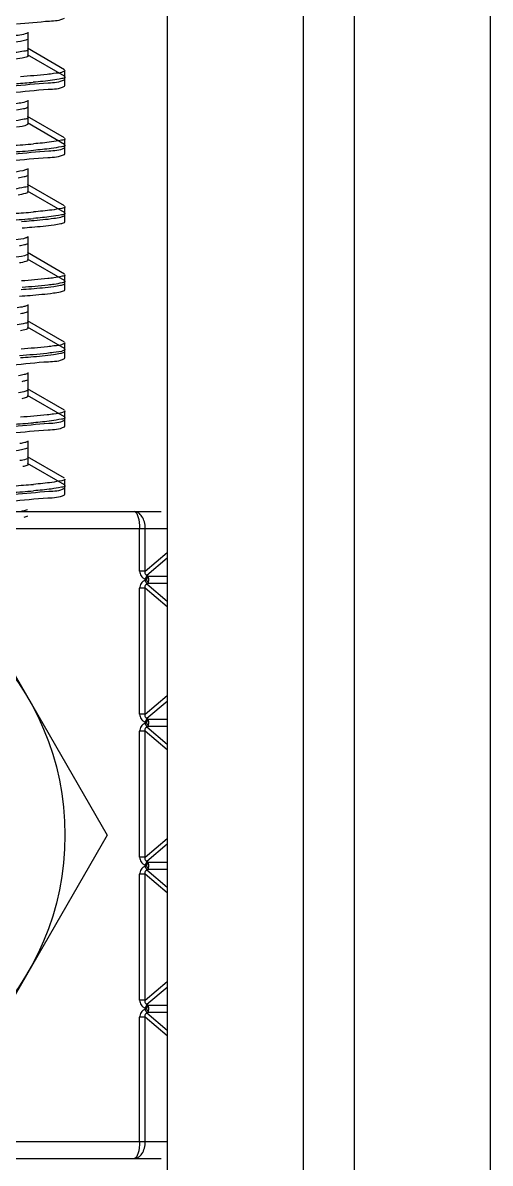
# Model space of a CAD drawing. Extents: x 1725261 to 1937680, y 860327 to 1571294.
# Drawn here: x 1832016.2 to 1832179.8, y 1215334.2 to 1215732.9 of the extents above; entities that cross this region are included whole.
import ezdxf

# ---------------------------------------------------------------- set-up
doc = ezdxf.new("R2010")
doc.units = 0
doc.header["$LTSCALE"] = 1000
doc.header["$MEASUREMENT"] = 0

msp = doc.modelspace()

# ---------------------------------------------------------------- linework, layer by layer
at = {"linetype": 'Continuous'}
for p, q in [((1832066.69, 1215988.29), (1832066.69, 1211247.26)), ((1832114.32, 1215988.29), (1832114.32, 1211247.26)), ((1832132.18, 1215988.29), (1832132.18, 1211247.26)), ((1832179.8, 1215988.29), (1832179.8, 1211247.26)), ((1832018.08, 1215723.72), (1832018.08, 1215729.68)), ((1832018.08, 1215721.45), (1832018.08, 1215727.4)), ((1832030.75, 1215716.54), (1832017.82, 1215724.03)), ((1832030.75, 1215714.26), (1832017.82, 1215721.75)), ((1832030.97, 1215713.31), (1832030.97, 1215716.28)), ((1832030.75, 1215713.05), (1832030.97, 1215713.31)), ((1832030.75, 1215710.77), (1832030.97, 1215711.03)), ((1832030.97, 1215711.03), (1832030.97, 1215714)), ((1832030.97, 1215711.03), (1832030.97, 1215714)), ((1832018.08, 1215699.91), (1832018.08, 1215705.86)), ((1832018.08, 1215697.63), (1832018.08, 1215703.59)), ((1832030.75, 1215692.73), (1832017.82, 1215700.21)), ((1832030.75, 1215690.45), (1832017.82, 1215697.93)), ((1832030.97, 1215689.49), (1832030.97, 1215692.47)), ((1832030.75, 1215689.23), (1832030.97, 1215689.49)), ((1832030.75, 1215686.95), (1832030.97, 1215687.21)), ((1832030.97, 1215687.21), (1832030.97, 1215690.19)), ((1832030.97, 1215687.21), (1832030.97, 1215690.19)), ((1832018.08, 1215676.1), (1832018.08, 1215682.05)), ((1832018.08, 1215673.82), (1832018.08, 1215679.77)), ((1832030.75, 1215668.92), (1832017.82, 1215676.4)), ((1832030.75, 1215666.64), (1832017.82, 1215674.12)), ((1832030.97, 1215665.68), (1832030.97, 1215668.66)), ((1832030.97, 1215665.68), (1832030.97, 1215668.66)), ((1832030.75, 1215665.42), (1832030.97, 1215665.68)), ((1832030.75, 1215663.14), (1832030.97, 1215663.4)), ((1832030.97, 1215663.4), (1832030.97, 1215666.38)), ((1832030.97, 1215663.4), (1832030.97, 1215666.38)), ((1832018.08, 1215652.29), (1832018.08, 1215658.24)), ((1832018.08, 1215650.01), (1832018.08, 1215655.96)), ((1832030.75, 1215645.1), (1832017.82, 1215652.59)), ((1832030.75, 1215642.83), (1832017.82, 1215650.31)), ((1832030.97, 1215641.87), (1832030.97, 1215644.84)), ((1832030.97, 1215641.87), (1832030.97, 1215644.84)), ((1832030.75, 1215641.61), (1832030.97, 1215641.87)), ((1832030.75, 1215639.33), (1832030.97, 1215639.59)), ((1832030.97, 1215639.59), (1832030.97, 1215642.57)), ((1832030.97, 1215639.59), (1832030.97, 1215642.57)), ((1832018.08, 1215628.47), (1832018.08, 1215634.43)), ((1832018.08, 1215626.19), (1832018.08, 1215632.15)), ((1832030.75, 1215621.29), (1832017.82, 1215628.77)), ((1832030.75, 1215619.01), (1832017.82, 1215626.5)), ((1832030.97, 1215618.05), (1832030.97, 1215621.03)), ((1832030.97, 1215618.05), (1832030.97, 1215621.03)), ((1832030.75, 1215617.79), (1832030.97, 1215618.05)), ((1832030.75, 1215615.52), (1832030.97, 1215615.78)), ((1832030.97, 1215615.78), (1832030.97, 1215618.75)), ((1832030.97, 1215615.78), (1832030.97, 1215618.75)), ((1832018.08, 1215604.66), (1832018.08, 1215610.61)), ((1832018.08, 1215602.38), (1832018.08, 1215608.33)), ((1832030.75, 1215597.48), (1832017.82, 1215604.96)), ((1832030.75, 1215595.2), (1832017.82, 1215602.68)), ((1832030.97, 1215594.24), (1832030.97, 1215597.22)), ((1832030.97, 1215594.24), (1832030.97, 1215597.22)), ((1832030.75, 1215593.98), (1832030.97, 1215594.24)), ((1832030.75, 1215591.7), (1832030.97, 1215591.96)), ((1832030.97, 1215591.96), (1832030.97, 1215594.94)), ((1832030.97, 1215591.96), (1832030.97, 1215594.94)), ((1832018.08, 1215580.85), (1832018.08, 1215586.8)), ((1832018.08, 1215578.57), (1832018.08, 1215584.52)), ((1832030.75, 1215573.67), (1832017.82, 1215581.15)), ((1832030.75, 1215571.39), (1832017.82, 1215578.87)), ((1832030.97, 1215570.43), (1832030.97, 1215573.41)), ((1832030.97, 1215570.43), (1832030.97, 1215573.41)), ((1832030.75, 1215570.17), (1832030.97, 1215570.43)), ((1832030.75, 1215567.89), (1832030.97, 1215568.15)), ((1832030.97, 1215568.15), (1832030.97, 1215571.13)), ((1832030.97, 1215568.15), (1832030.97, 1215571.13)), ((1831806.84, 1215562.03), (1832064.6, 1215562.03)), ((1831804.75, 1215556.08), (1832066.69, 1215556.08)), ((1832057.08, 1215541.23), (1832057.08, 1215556.08)), ((1832059.06, 1215541.23), (1832059.06, 1215556.08)), ((1832059.06, 1215541.23), (1832066.69, 1215547.71)), ((1831990.71, 1215544.17), (1832045.71, 1215448.92)), ((1832066.69, 1215545.69), (1832059.61, 1215539.68)), ((1832059.06, 1215541.23), (1832057.08, 1215541.23)), ((1832059.61, 1215539.68), (1832059.02, 1215538.42)), ((1832059.44, 1215538.22), (1832060.03, 1215539.49)), ((1832060.03, 1215539.49), (1832059.61, 1215539.68)), ((1832060.03, 1215539.49), (1832066.69, 1215539.48)), ((1832059.44, 1215538.22), (1832059.02, 1215538.42)), ((1832059.02, 1215538.02), (1832059.44, 1215538.22)), ((1832059.61, 1215536.76), (1832059.02, 1215538.02)), ((1832059.44, 1215538.22), (1832060.03, 1215536.96)), ((1832059.61, 1215536.76), (1832060.03, 1215536.96)), ((1832059.61, 1215536.76), (1832066.69, 1215530.75)), ((1832060.03, 1215536.96), (1832066.69, 1215536.96)), ((1832059.06, 1215535.21), (1832057.08, 1215535.21)), ((1832057.08, 1215491.23), (1832057.08, 1215535.21)), ((1832059.06, 1215491.23), (1832059.06, 1215535.21)), ((1832066.69, 1215528.73), (1832059.06, 1215535.21)), ((1832059.06, 1215491.23), (1832066.69, 1215497.7)), ((1832066.69, 1215495.68), (1832059.61, 1215489.68)), ((1832059.06, 1215491.23), (1832057.08, 1215491.23)), ((1832059.61, 1215489.68), (1832059.02, 1215488.41)), ((1832059.44, 1215488.21), (1832059.02, 1215488.41)), ((1832059.02, 1215488.02), (1832059.44, 1215488.21)), ((1832059.61, 1215486.75), (1832059.02, 1215488.02)), ((1832059.44, 1215488.21), (1832060.03, 1215489.48)), ((1832059.44, 1215488.21), (1832060.03, 1215486.95)), ((1832060.03, 1215489.48), (1832059.61, 1215489.68)), ((1832060.03, 1215489.48), (1832066.69, 1215489.48)), ((1832059.06, 1215485.2), (1832057.08, 1215485.2)), ((1832057.08, 1215441.22), (1832057.08, 1215485.2)), ((1832059.06, 1215441.22), (1832059.06, 1215485.2)), ((1832066.69, 1215478.72), (1832059.06, 1215485.2)), ((1832059.61, 1215486.75), (1832060.03, 1215486.95)), ((1832059.61, 1215486.75), (1832066.69, 1215480.74)), ((1832060.03, 1215486.95), (1832066.69, 1215486.95)), ((1832045.71, 1215448.92), (1831990.71, 1215353.67)), ((1832059.06, 1215441.22), (1832066.69, 1215447.7)), ((1832066.69, 1215445.68), (1832059.61, 1215439.67)), ((1832059.06, 1215441.22), (1832057.08, 1215441.22)), ((1832059.61, 1215439.67), (1832059.02, 1215438.41)), ((1832059.44, 1215438.21), (1832059.02, 1215438.41)), ((1832059.02, 1215438.01), (1832059.44, 1215438.21)), ((1832059.61, 1215436.75), (1832059.02, 1215438.01)), ((1832059.44, 1215438.21), (1832060.03, 1215439.47)), ((1832059.44, 1215438.21), (1832060.03, 1215436.94)), ((1832060.03, 1215439.47), (1832059.61, 1215439.67)), ((1832059.61, 1215436.75), (1832060.03, 1215436.94)), ((1832059.61, 1215436.75), (1832066.69, 1215430.73)), ((1832060.03, 1215439.47), (1832066.69, 1215439.47)), ((1832060.03, 1215436.94), (1832066.69, 1215436.94)), ((1832059.06, 1215435.2), (1832057.08, 1215435.2)), ((1832057.08, 1215391.21), (1832057.08, 1215435.2)), ((1832059.06, 1215391.21), (1832059.06, 1215435.2)), ((1832066.69, 1215428.72), (1832059.06, 1215435.2)), ((1832059.06, 1215391.21), (1832066.69, 1215397.69)), ((1832066.69, 1215395.67), (1832059.61, 1215389.66)), ((1832059.06, 1215391.21), (1832057.08, 1215391.21)), ((1832059.61, 1215389.66), (1832059.02, 1215388.4)), ((1832059.44, 1215388.2), (1832059.02, 1215388.4)), ((1832059.02, 1215388), (1832059.44, 1215388.2)), ((1832059.61, 1215386.74), (1832059.02, 1215388)), ((1832059.44, 1215388.2), (1832060.03, 1215389.46)), ((1832059.44, 1215388.2), (1832060.03, 1215386.94)), ((1832060.03, 1215389.46), (1832059.61, 1215389.66)), ((1832060.03, 1215389.46), (1832066.69, 1215389.46)), ((1832059.06, 1215385.19), (1832057.08, 1215385.19)), ((1832057.08, 1215341.76), (1832057.08, 1215385.19)), ((1832059.06, 1215341.76), (1832059.06, 1215385.19)), ((1832066.69, 1215378.71), (1832059.06, 1215385.19)), ((1832059.61, 1215386.74), (1832060.03, 1215386.94)), ((1832059.61, 1215386.74), (1832066.69, 1215380.73)), ((1832060.03, 1215386.94), (1832066.69, 1215386.94)), ((1831804.75, 1215341.76), (1832066.69, 1215341.76)), ((1831806.84, 1215335.81), (1832064.6, 1215335.81))]:
    msp.add_line(p, q, dxfattribs=at)
msp.add_circle((1831935.72, 1215448.92), 95.25, dxfattribs=at)
for centre, radius, start, end in [((1831986.93, 1216103.82), 393.05, 273.9462, 274.8034), ((1831984.54, 1216110.16), 423.29, 273.7455, 274.8005), ((1831984.81, 1216108.95), 419.79, 273.7678, 274.801), ((1831984.14, 1216091.38), 428.35, 273.7137, 274.7998), ((1831985.74, 1216073.41), 408.03, 273.8422, 274.8038), ((1831984.97, 1216009.42), 417.79, 273.7805, 274.8013), ((1831985.64, 1215979.48), 409.36, 273.8319, 274.8049), ((1831984.55, 1215990.92), 423.12, 273.7466, 274.8005)]:
    msp.add_arc(centre, radius, start, end, dxfattribs=at)
for points, knots in [([(1832013.98, 1215732.54), (1832017.86, 1215732.81), (1832023.3, 1215733.57), (1832029.23, 1215733.71), (1832030.74, 1215734.58)], [0, 0, 0, 0, 0.689218, 1, 1, 1, 1]), ([(1832017.82, 1215729.38), (1832017.59, 1215729.24), (1832015.69, 1215728.63), (1832013.71, 1215728.42), (1832012.01, 1215728.21)], [0, 0, 0, 0, 0.134595, 1, 1, 1, 1]), ([(1832017.82, 1215727.1), (1832017.64, 1215726.99), (1832016.23, 1215726.49), (1832014.76, 1215726.3), (1832013.5, 1215726.13)], [0, 0, 0, 0, 0.14301, 1, 1, 1, 1]), ([(1832018.08, 1215723.72), (1832018.09, 1215723.16), (1832015.03, 1215722.87), (1832013.53, 1215722.45), (1832012.01, 1215722.26)], [0, 0, 0, 0, 0.270092, 1, 1, 1, 1]), ([(1832018.08, 1215721.45), (1832018.08, 1215721.01), (1832015.83, 1215720.64), (1832014.65, 1215720.34), (1832013.5, 1215720.18)], [0, 0, 0, 0, 0.274738, 1, 1, 1, 1]), ([(1832026.99, 1215715.18), (1832026.26, 1215715.08), (1832022.41, 1215714.62), (1832018.54, 1215714.31), (1832015.42, 1215714.09)], [0, 0, 0, 0, 0.191495, 1, 1, 1, 1]), ([(1832030.97, 1215716.28), (1832030.97, 1215716.16), (1832029.55, 1215715.27), (1832028.25, 1215715.36), (1832026.99, 1215715.18)], [0, 0, 0, 0, 0.088784, 1, 1, 1, 1]), ([(1832012.4, 1215710.9), (1832016.65, 1215711.18), (1832022.6, 1215712.01), (1832029.09, 1215712.1), (1832030.74, 1215713.05)], [0, 0, 0, 0, 0.690867, 1, 1, 1, 1]), ([(1832030.97, 1215714), (1832030.97, 1215713.59), (1832028.82, 1215713.29), (1832027.72, 1215713), (1832026.63, 1215712.86)], [0, 0, 0, 0, 0.272444, 1, 1, 1, 1]), ([(1832012.19, 1215708.61), (1832016.49, 1215708.89), (1832022.51, 1215709.73), (1832029.07, 1215709.81), (1832030.74, 1215710.77)], [0, 0, 0, 0, 0.691069, 1, 1, 1, 1]), ([(1832017.82, 1215705.56), (1832017.61, 1215705.44), (1832015.91, 1215704.87), (1832014.14, 1215704.67), (1832012.62, 1215704.48)], [0, 0, 0, 0, 0.137672, 1, 1, 1, 1]), ([(1832017.82, 1215703.28), (1832017.41, 1215703.05), (1832016.12, 1215702.74), (1832014.85, 1215702.51), (1832014.03, 1215702.39)], [0, 0, 0, 0, 0.361214, 1, 1, 1, 1]), ([(1832018.08, 1215699.91), (1832018.08, 1215699.4), (1832015.35, 1215699.07), (1832013.99, 1215698.7), (1832012.62, 1215698.52)], [0, 0, 0, 0, 0.271698, 1, 1, 1, 1]), ([(1832018.08, 1215697.63), (1832018.08, 1215697.5), (1832016.68, 1215696.54), (1832015.32, 1215696.63), (1832014.03, 1215696.44)], [0, 0, 0, 0, 0.091796, 1, 1, 1, 1]), ([(1832030.97, 1215692.47), (1832030.97, 1215692.02), (1832028.6, 1215691.75), (1832027.4, 1215691.42), (1832026.21, 1215691.27)], [0, 0, 0, 0, 0.27096, 1, 1, 1, 1]), ([(1832011.88, 1215684.77), (1832016.25, 1215685.06), (1832022.37, 1215685.91), (1832029.05, 1215685.98), (1832030.74, 1215686.95)], [0, 0, 0, 0, 0.691359, 1, 1, 1, 1]), ([(1832013.08, 1215687.13), (1832017.17, 1215687.41), (1832022.9, 1215688.2), (1832029.15, 1215688.32), (1832030.74, 1215689.23)], [0, 0, 0, 0, 0.690197, 1, 1, 1, 1]), ([(1832030.97, 1215690.19), (1832030.97, 1215689.74), (1832028.57, 1215689.47), (1832027.37, 1215689.13), (1832026.17, 1215688.98)], [0, 0, 0, 0, 0.270815, 1, 1, 1, 1]), ([(1832017.82, 1215681.75), (1832017.63, 1215681.64), (1832016.12, 1215681.11), (1832014.54, 1215680.92), (1832013.19, 1215680.74)], [0, 0, 0, 0, 0.140996, 1, 1, 1, 1]), ([(1832017.82, 1215679.47), (1832017.46, 1215679.26), (1832016.34, 1215678.98), (1832015.24, 1215678.77), (1832014.53, 1215678.66)], [0, 0, 0, 0, 0.36678, 1, 1, 1, 1]), ([(1832018.08, 1215676.1), (1832018.08, 1215675.63), (1832015.67, 1215675.28), (1832014.42, 1215674.95), (1832013.19, 1215674.79)], [0, 0, 0, 0, 0.273505, 1, 1, 1, 1]), ([(1832018.08, 1215673.82), (1832018.08, 1215673.47), (1832016.38, 1215673.08), (1832015.42, 1215672.84), (1832014.53, 1215672.7)], [0, 0, 0, 0, 0.279898, 1, 1, 1, 1]), ([(1832030.97, 1215668.66), (1832030.97, 1215668.23), (1832028.7, 1215667.94), (1832027.55, 1215667.63), (1832026.41, 1215667.48)], [0, 0, 0, 0, 0.271617, 1, 1, 1, 1]), ([(1832015.75, 1215663.51), (1832016.92, 1215663.59), (1832020.7, 1215663.89), (1832024.48, 1215664.23), (1832027.08, 1215664.59)], [0, 0, 0, 0, 0.307399, 1, 1, 1, 1]), ([(1832030.97, 1215666.38), (1832030.97, 1215665.92), (1832028.54, 1215665.65), (1832027.33, 1215665.32), (1832026.11, 1215665.16)], [0, 0, 0, 0, 0.270628, 1, 1, 1, 1]), ([(1832027.08, 1215664.59), (1832027.88, 1215664.71), (1832029.11, 1215664.92), (1832030.36, 1215665.2), (1832030.74, 1215665.42)], [0, 0, 0, 0, 0.643357, 1, 1, 1, 1]), ([(1832027.14, 1215662.32), (1832027.93, 1215662.43), (1832029.13, 1215662.65), (1832030.36, 1215662.92), (1832030.74, 1215663.14)], [0, 0, 0, 0, 0.642712, 1, 1, 1, 1]), ([(1832015.96, 1215661.24), (1832017.11, 1215661.33), (1832020.84, 1215661.62), (1832024.57, 1215661.96), (1832027.14, 1215662.32)], [0, 0, 0, 0, 0.307538, 1, 1, 1, 1]), ([(1832017.82, 1215657.94), (1832017.64, 1215657.84), (1832016.32, 1215657.36), (1832014.92, 1215657.17), (1832013.74, 1215657)], [0, 0, 0, 0, 0.144669, 1, 1, 1, 1]), ([(1832017.82, 1215655.66), (1832017.5, 1215655.48), (1832016.55, 1215655.21), (1832015.6, 1215655.02), (1832014.99, 1215654.92)], [0, 0, 0, 0, 0.372977, 1, 1, 1, 1]), ([(1832018.08, 1215652.29), (1832018.08, 1215652.15), (1832016.55, 1215651.15), (1832015.12, 1215651.25), (1832013.74, 1215651.05)], [0, 0, 0, 0, 0.09033, 1, 1, 1, 1]), ([(1832018.08, 1215650.01), (1832018.08, 1215649.69), (1832016.63, 1215649.3), (1832015.77, 1215649.1), (1832014.99, 1215648.97)], [0, 0, 0, 0, 0.283217, 1, 1, 1, 1]), ([(1832027.08, 1215643.76), (1832026.36, 1215643.66), (1832022.6, 1215643.2), (1832018.81, 1215642.9), (1832015.75, 1215642.67)], [0, 0, 0, 0, 0.191413, 1, 1, 1, 1]), ([(1832030.97, 1215644.84), (1832030.97, 1215644.47), (1832029.06, 1215644.15), (1832028.06, 1215643.9), (1832027.08, 1215643.76)], [0, 0, 0, 0, 0.274367, 1, 1, 1, 1]), ([(1832015.62, 1215639.69), (1832016.79, 1215639.77), (1832020.61, 1215640.07), (1832024.42, 1215640.41), (1832027.04, 1215640.78)], [0, 0, 0, 0, 0.307305, 1, 1, 1, 1]), ([(1832027.14, 1215641.49), (1832026.43, 1215641.39), (1832022.72, 1215640.93), (1832018.98, 1215640.63), (1832015.96, 1215640.41)], [0, 0, 0, 0, 0.191295, 1, 1, 1, 1]), ([(1832026.92, 1215638.48), (1832027.76, 1215638.59), (1832029.03, 1215638.81), (1832030.34, 1215639.1), (1832030.74, 1215639.33)], [0, 0, 0, 0, 0.645021, 1, 1, 1, 1]), ([(1832027.04, 1215640.78), (1832027.85, 1215640.89), (1832029.09, 1215641.1), (1832030.35, 1215641.38), (1832030.74, 1215641.61)], [0, 0, 0, 0, 0.643774, 1, 1, 1, 1]), ([(1832030.97, 1215642.57), (1832030.97, 1215642.2), (1832029.1, 1215641.88), (1832028.11, 1215641.62), (1832027.14, 1215641.49)], [0, 0, 0, 0, 0.27466, 1, 1, 1, 1]), ([(1832015.09, 1215637.37), (1832016.31, 1215637.46), (1832020.26, 1215637.76), (1832024.2, 1215638.1), (1832026.92, 1215638.48)], [0, 0, 0, 0, 0.307317, 1, 1, 1, 1]), ([(1832017.82, 1215634.12), (1832017.43, 1215633.9), (1832016.22, 1215633.6), (1832015.03, 1215633.38), (1832014.26, 1215633.27)], [0, 0, 0, 0, 0.363608, 1, 1, 1, 1]), ([(1832017.82, 1215631.85), (1832017.55, 1215631.69), (1832016.74, 1215631.45), (1832015.93, 1215631.27), (1832015.43, 1215631.18)], [0, 0, 0, 0, 0.37991, 1, 1, 1, 1]), ([(1832018.08, 1215628.47), (1832018.08, 1215628.1), (1832016.23, 1215627.71), (1832015.22, 1215627.46), (1832014.26, 1215627.31)], [0, 0, 0, 0, 0.278286, 1, 1, 1, 1]), ([(1832018.08, 1215626.19), (1832018.08, 1215625.92), (1832016.85, 1215625.53), (1832016.1, 1215625.35), (1832015.43, 1215625.23)], [0, 0, 0, 0, 0.287204, 1, 1, 1, 1]), ([(1832027.04, 1215619.94), (1832026.32, 1215619.84), (1832022.52, 1215619.38), (1832018.7, 1215619.08), (1832015.62, 1215618.85)], [0, 0, 0, 0, 0.19149, 1, 1, 1, 1]), ([(1832030.97, 1215621.03), (1832030.97, 1215620.91), (1832029.57, 1215620.02), (1832028.29, 1215620.11), (1832027.04, 1215619.94)], [0, 0, 0, 0, 0.089033, 1, 1, 1, 1]), ([(1832012.52, 1215613.38), (1832016.74, 1215613.66), (1832022.65, 1215614.48), (1832029.1, 1215614.57), (1832030.74, 1215615.52)], [0, 0, 0, 0, 0.690751, 1, 1, 1, 1]), ([(1832026.92, 1215617.64), (1832026.17, 1215617.54), (1832022.24, 1215617.07), (1832018.29, 1215616.76), (1832015.09, 1215616.53)], [0, 0, 0, 0, 0.191433, 1, 1, 1, 1]), ([(1832015.42, 1215615.86), (1832016.61, 1215615.94), (1832020.47, 1215616.24), (1832024.34, 1215616.59), (1832027, 1215616.96)], [0, 0, 0, 0, 0.307276, 1, 1, 1, 1]), ([(1832030.97, 1215618.75), (1832030.97, 1215618.63), (1832029.52, 1215617.73), (1832028.2, 1215617.82), (1832026.92, 1215617.64)], [0, 0, 0, 0, 0.088431, 1, 1, 1, 1]), ([(1832027, 1215616.96), (1832027.81, 1215617.07), (1832029.07, 1215617.29), (1832030.35, 1215617.57), (1832030.74, 1215617.79)], [0, 0, 0, 0, 0.644275, 1, 1, 1, 1]), ([(1832017.82, 1215610.31), (1832017.48, 1215610.12), (1832016.44, 1215609.84), (1832015.4, 1215609.64), (1832014.74, 1215609.53)], [0, 0, 0, 0, 0.369442, 1, 1, 1, 1]), ([(1832017.82, 1215608.03), (1832017.59, 1215607.9), (1832016.92, 1215607.68), (1832016.24, 1215607.53), (1832015.83, 1215607.45)], [0, 0, 0, 0, 0.387704, 1, 1, 1, 1]), ([(1832018.08, 1215604.66), (1832018.08, 1215604.33), (1832016.49, 1215603.93), (1832015.58, 1215603.71), (1832014.74, 1215603.58)], [0, 0, 0, 0, 0.281296, 1, 1, 1, 1]), ([(1832018.08, 1215602.38), (1832018.08, 1215602.14), (1832017.06, 1215601.76), (1832016.39, 1215601.6), (1832015.82, 1215601.49)], [0, 0, 0, 0, 0.2919, 1, 1, 1, 1]), ([(1832027, 1215596.12), (1832026.26, 1215596.02), (1832022.41, 1215595.55), (1832018.55, 1215595.25), (1832015.42, 1215595.02)], [0, 0, 0, 0, 0.191497, 1, 1, 1, 1]), ([(1832030.97, 1215597.22), (1832030.97, 1215597.09), (1832029.55, 1215596.21), (1832028.25, 1215596.3), (1832027, 1215596.12)], [0, 0, 0, 0, 0.088791, 1, 1, 1, 1]), ([(1832012.2, 1215589.54), (1832016.49, 1215589.83), (1832022.51, 1215590.66), (1832029.07, 1215590.74), (1832030.74, 1215591.7)], [0, 0, 0, 0, 0.69106, 1, 1, 1, 1]), ([(1832012.99, 1215591.88), (1832017.1, 1215592.15), (1832022.86, 1215592.95), (1832029.14, 1215593.06), (1832030.74, 1215593.98)], [0, 0, 0, 0, 0.690301, 1, 1, 1, 1]), ([(1832030.97, 1215594.94), (1832030.97, 1215594.49), (1832028.61, 1215594.22), (1832027.42, 1215593.89), (1832026.24, 1215593.74)], [0, 0, 0, 0, 0.271048, 1, 1, 1, 1]), ([(1832016.2, 1215583.71), (1832008.18, 1215581.98), (1831984.94, 1215581.3), (1831945.77, 1215578.87), (1831902.85, 1215577.06), (1831874.84, 1215575.62), (1831863.11, 1215574.48)], [0, 0, 0, 0, 0.160367, 0.451606, 0.769465, 1, 1, 1, 1]), ([(1832017.82, 1215586.5), (1832017.52, 1215586.33), (1832016.64, 1215586.07), (1832015.75, 1215585.89), (1832015.19, 1215585.79)], [0, 0, 0, 0, 0.375957, 1, 1, 1, 1]), ([(1832017.82, 1215584.22), (1832017.62, 1215584.11), (1832017.08, 1215583.92), (1832016.53, 1215583.78), (1832016.2, 1215583.71)], [0, 0, 0, 0, 0.396512, 1, 1, 1, 1]), ([(1832018.08, 1215580.85), (1832018.08, 1215580.55), (1832016.73, 1215580.16), (1832015.92, 1215579.97), (1832015.19, 1215579.84)], [0, 0, 0, 0, 0.28487, 1, 1, 1, 1]), ([(1832018.08, 1215578.57), (1832018.08, 1215578.36), (1832017.25, 1215577.99), (1832016.67, 1215577.86), (1832016.2, 1215577.76)], [0, 0, 0, 0, 0.297941, 1, 1, 1, 1]), ([(1832030.97, 1215573.41), (1832030.97, 1215572.98), (1832028.7, 1215572.69), (1832027.55, 1215572.38), (1832026.41, 1215572.23)], [0, 0, 0, 0, 0.271622, 1, 1, 1, 1]), ([(1832011.89, 1215565.71), (1832016.26, 1215566), (1832022.37, 1215566.85), (1832029.05, 1215566.92), (1832030.74, 1215567.89)], [0, 0, 0, 0, 0.69135, 1, 1, 1, 1]), ([(1832013.08, 1215568.07), (1832017.17, 1215568.35), (1832022.9, 1215569.14), (1832029.15, 1215569.25), (1832030.74, 1215570.17)], [0, 0, 0, 0, 0.690199, 1, 1, 1, 1]), ([(1832030.97, 1215571.13), (1832030.97, 1215570.68), (1832028.57, 1215570.4), (1832027.37, 1215570.07), (1832026.17, 1215569.92)], [0, 0, 0, 0, 0.270822, 1, 1, 1, 1]), ([(1832017.82, 1215562.69), (1832017.56, 1215562.54), (1832016.82, 1215562.31), (1832016.07, 1215562.14), (1832015.61, 1215562.06)], [0, 0, 0, 0, 0.383249, 1, 1, 1, 1]), ([(1832017.82, 1215560.41), (1832017.66, 1215560.31), (1832017.23, 1215560.15), (1832016.79, 1215560.03), (1832016.53, 1215559.97)], [0, 0, 0, 0, 0.406518, 1, 1, 1, 1]), ([(1832055.17, 1215562.03), (1832055.45, 1215562.03), (1832056.11, 1215561.48), (1832056.87, 1215559.45), (1832057.08, 1215557.51), (1832057.08, 1215556.08)], [0, 0, 0, 0, 0.128078, 0.342475, 1, 1, 1, 1]), ([(1832059.06, 1215556.08), (1832059.06, 1215556.86), (1832058.87, 1215558.36), (1832058.05, 1215560.3), (1832056.79, 1215561.67), (1832055.68, 1215562.03), (1832055.17, 1215562.03)], [0, 0, 0, 0, 0.302203, 0.57488, 0.804028, 1, 1, 1, 1]), ([(1832057.08, 1215541.23), (1832057.08, 1215540.64), (1832057.49, 1215539.43), (1832058.48, 1215538.67), (1832059.02, 1215538.42)], [0, 0, 0, 0, 0.499355, 1, 1, 1, 1]), ([(1832059.61, 1215539.68), (1832059.33, 1215539.77), (1832058.86, 1215540.33), (1832059, 1215540.95), (1832059.06, 1215541.23)], [0, 0, 0, 0, 0.502447, 1, 1, 1, 1]), ([(1832060.03, 1215536.96), (1832060.22, 1215537.35), (1832060.34, 1215538.22), (1832060.22, 1215539.1), (1832060.03, 1215539.49)], [0, 0, 0, 0, 0.500048, 1, 1, 1, 1]), ([(1832059.02, 1215538.02), (1832058.48, 1215537.77), (1832057.49, 1215537.02), (1832057.08, 1215535.8), (1832057.08, 1215535.21)], [0, 0, 0, 0, 0.500643, 1, 1, 1, 1]), ([(1832059.06, 1215535.21), (1832059, 1215535.5), (1832058.86, 1215536.11), (1832059.33, 1215536.67), (1832059.61, 1215536.76)], [0, 0, 0, 0, 0.49632, 1, 1, 1, 1]), ([(1832057.08, 1215491.23), (1832057.08, 1215490.63), (1832057.49, 1215489.42), (1832058.48, 1215488.67), (1832059.02, 1215488.41)], [0, 0, 0, 0, 0.499355, 1, 1, 1, 1]), ([(1832059.02, 1215488.02), (1832058.48, 1215487.76), (1832057.49, 1215487.01), (1832057.08, 1215485.8), (1832057.08, 1215485.2)], [0, 0, 0, 0, 0.500643, 1, 1, 1, 1]), ([(1832059.61, 1215489.68), (1832059.33, 1215489.76), (1832058.86, 1215490.32), (1832059, 1215490.94), (1832059.06, 1215491.23)], [0, 0, 0, 0, 0.502447, 1, 1, 1, 1]), ([(1832060.03, 1215486.95), (1832060.22, 1215487.34), (1832060.34, 1215488.22), (1832060.22, 1215489.09), (1832060.03, 1215489.48)], [0, 0, 0, 0, 0.500048, 1, 1, 1, 1]), ([(1832059.06, 1215485.2), (1832059, 1215485.49), (1832058.86, 1215486.1), (1832059.33, 1215486.67), (1832059.61, 1215486.75)], [0, 0, 0, 0, 0.49632, 1, 1, 1, 1]), ([(1832057.08, 1215441.22), (1832057.08, 1215440.63), (1832057.49, 1215439.41), (1832058.48, 1215438.66), (1832059.02, 1215438.41)], [0, 0, 0, 0, 0.499355, 1, 1, 1, 1]), ([(1832059.61, 1215439.67), (1832059.33, 1215439.76), (1832058.86, 1215440.32), (1832059, 1215440.93), (1832059.06, 1215441.22)], [0, 0, 0, 0, 0.502447, 1, 1, 1, 1]), ([(1832059.02, 1215438.01), (1832058.48, 1215437.76), (1832057.49, 1215437), (1832057.08, 1215435.79), (1832057.08, 1215435.2)], [0, 0, 0, 0, 0.500643, 1, 1, 1, 1]), ([(1832059.06, 1215435.2), (1832059, 1215435.48), (1832058.86, 1215436.1), (1832059.33, 1215436.66), (1832059.61, 1215436.75)], [0, 0, 0, 0, 0.49632, 1, 1, 1, 1]), ([(1832060.03, 1215436.94), (1832060.22, 1215437.33), (1832060.34, 1215438.21), (1832060.22, 1215439.08), (1832060.03, 1215439.47)], [0, 0, 0, 0, 0.500048, 1, 1, 1, 1]), ([(1832057.08, 1215391.21), (1832057.08, 1215390.62), (1832057.49, 1215389.41), (1832058.48, 1215388.65), (1832059.02, 1215388.4)], [0, 0, 0, 0, 0.499355, 1, 1, 1, 1]), ([(1832059.02, 1215388), (1832058.48, 1215387.75), (1832057.49, 1215387), (1832057.08, 1215385.78), (1832057.08, 1215385.19)], [0, 0, 0, 0, 0.500643, 1, 1, 1, 1]), ([(1832059.61, 1215389.66), (1832059.33, 1215389.75), (1832058.86, 1215390.31), (1832059, 1215390.92), (1832059.06, 1215391.21)], [0, 0, 0, 0, 0.502447, 1, 1, 1, 1]), ([(1832060.03, 1215386.94), (1832060.22, 1215387.33), (1832060.34, 1215388.2), (1832060.22, 1215389.08), (1832060.03, 1215389.46)], [0, 0, 0, 0, 0.500048, 1, 1, 1, 1]), ([(1832059.06, 1215385.19), (1832059, 1215385.48), (1832058.86, 1215386.09), (1832059.33, 1215386.65), (1832059.61, 1215386.74)], [0, 0, 0, 0, 0.49632, 1, 1, 1, 1]), ([(1832057.08, 1215341.76), (1832057.08, 1215340.33), (1832056.87, 1215338.39), (1832056.11, 1215336.36), (1832055.45, 1215335.81), (1832055.17, 1215335.81)], [0, 0, 0, 0, 0.657525, 0.871922, 1, 1, 1, 1]), ([(1832055.17, 1215335.81), (1832055.68, 1215335.81), (1832056.79, 1215336.17), (1832058.05, 1215337.54), (1832058.87, 1215339.48), (1832059.06, 1215340.98), (1832059.06, 1215341.76)], [0, 0, 0, 0, 0.195972, 0.42512, 0.697797, 1, 1, 1, 1])]:
    msp.add_open_spline(points, degree=3, knots=knots, dxfattribs=at)
for points in [[(1832026.63, 1215712.86), (1832024.38, 1215712.55), (1832022.11, 1215712.35), (1832019.85, 1215712.15)], [(1832026.21, 1215691.27), (1832024.13, 1215691), (1832022.04, 1215690.81), (1832019.95, 1215690.63)], [(1832026.17, 1215688.98), (1832024.1, 1215688.72), (1832022.03, 1215688.53), (1832019.96, 1215688.35)], [(1832026.41, 1215667.48), (1832024.25, 1215667.2), (1832022.08, 1215667), (1832019.91, 1215666.81)], [(1832026.11, 1215665.16), (1832024.07, 1215664.9), (1832022.02, 1215664.71), (1832019.98, 1215664.54)], [(1832026.24, 1215593.74), (1832024.14, 1215593.47), (1832022.04, 1215593.28), (1832019.94, 1215593.1)], [(1832026.41, 1215572.23), (1832024.25, 1215571.95), (1832022.09, 1215571.75), (1832019.92, 1215571.56)], [(1832026.17, 1215569.92), (1832024.1, 1215569.66), (1832022.03, 1215569.46), (1832019.96, 1215569.29)]]:
    msp.add_open_spline(points, degree=3, dxfattribs=at)

doc.saveas('drawing.dxf')
